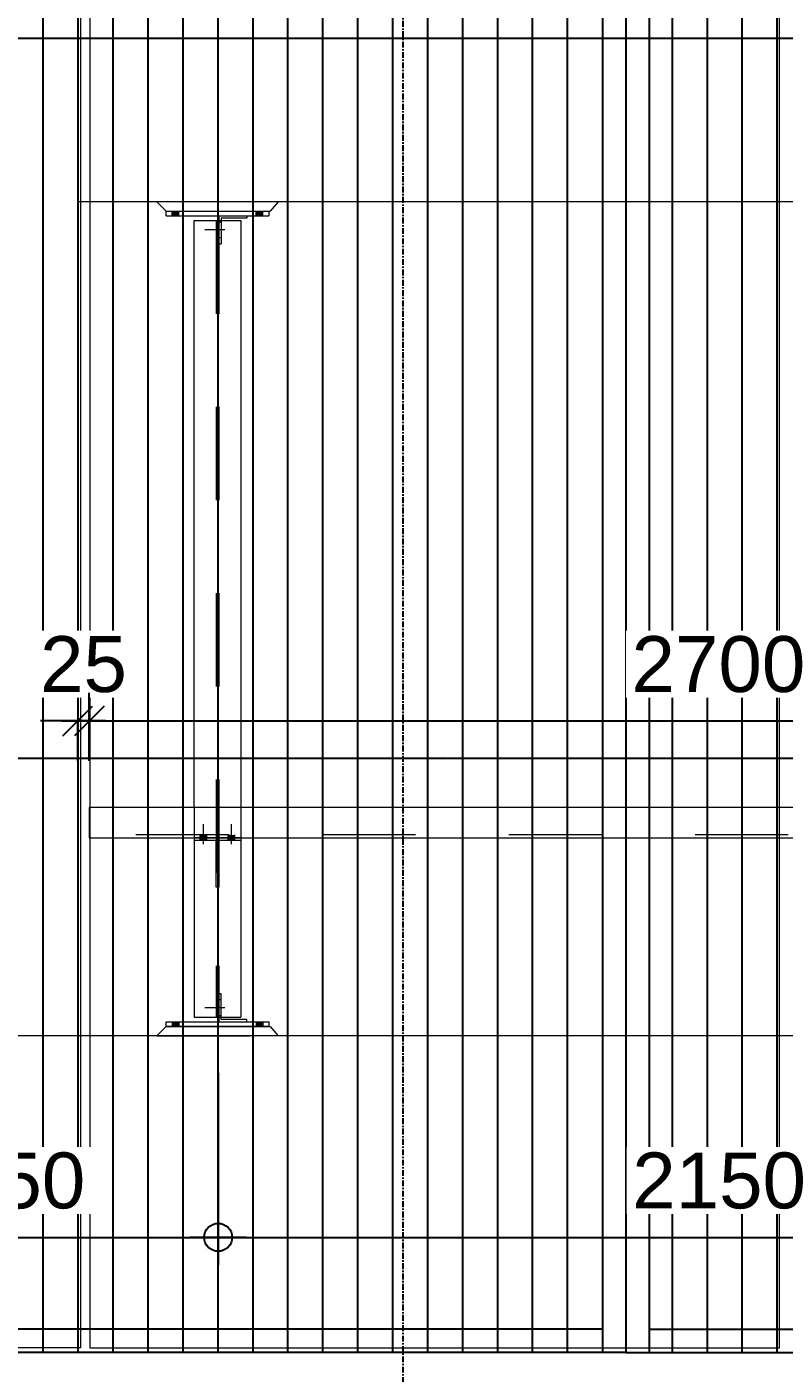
# Model space of a CAD drawing. Header units: millimetres. Extents: x 663313 to 1226001, y 1431724 to 1620898.
# Drawn here: x 1051423 to 1053048, y 1513231 to 1516121 of the extents above; entities that cross this region are included whole.
import ezdxf

# ---------------------------------------------------------------- set-up
doc = ezdxf.new("R2010")
doc.units = ezdxf.units.MM
for name, pattern in [('Grid Line', [22.225, 12.7, -3.175, 3.175, -3.175]), ('HIDDEN', [0.375, 0.25, -0.125]), ('XKITLINE00', [0]), ('XKITLINE02', [4, 2, -2])]:
    doc.linetypes.add(name, pattern=pattern)
doc.layers.add('000 - 0_HIDE_OBJ_FRAMING_DEF_SUB', color=7, linetype='Continuous', plot=False)
for name, color, linetype, lineweight in [('A-FLOR-E', 7, 'Continuous', 9), ('A-GENM', 7, 'Continuous', 9), ('Bolt', 7, 'Continuous', 0), ('Part', 7, 'Continuous', 0)]:
    doc.layers.add(name, color=color, linetype=linetype, lineweight=lineweight)
doc.layers.add('DIM', color=7, linetype='Continuous')
doc.styles.add('Arial', font='arial.ttf')
doc.dimstyles.new('Dim - 40 - Cen', dxfattribs={"dimscale": 0.04, "dimtxt": 3, "dimasz": 1, "dimexe": 0, "dimexo": 2.5, "dimgap": 1.5, "dimtad": 1, "dimdec": 0, "dimlfac": 1000, "dimzin": 1, "dimdsep": 46, "dimtxsty": 'Arial', "dimblk": 'CEN1', "dimcen": 0.09, "dimclrd": 7, "dimclre": 7, "dimclrt": 7, "dimadec": 0, "dimazin": 0, "dimtfac": 1, "dimtdec": 0, "dimtix": 1, "dimtofl": 0, "dimtmove": 2, "dimatfit": 3, "dimfxl": 1, "dimtfill": 1, "dimtfillclr": 256, "dimtolj": 1, "dimtzin": 0, "dimarcsym": 0})
doc.dimstyles.new('Dim - 40 - End', dxfattribs={"dimscale": 0.04, "dimtxt": 3, "dimasz": 1, "dimexe": 0, "dimexo": 2.5, "dimgap": 1.5, "dimtad": 1, "dimdec": 0, "dimlfac": 1000, "dimzin": 1, "dimdsep": 46, "dimtxsty": 'Arial', "dimblk": 'END', "dimcen": 0.09, "dimclrd": 7, "dimclre": 7, "dimclrt": 7, "dimadec": 0, "dimazin": 0, "dimtfac": 1, "dimtdec": 0, "dimtix": 1, "dimtofl": 0, "dimtmove": 2, "dimatfit": 3, "dimfxl": 1, "dimtfill": 1, "dimtfillclr": 256, "dimtolj": 1, "dimtzin": 0, "dimarcsym": 0})

# ---------------------------------------------------------------- blocks, each defined once
blk = doc.blocks.new('3')
at = {"layer": '000 - 0_HIDE_OBJ_FRAMING_DEF_SUB', "color": 7, "linetype": 'XKITLINE00', "lineweight": 0}
for points in [[(663614.0308, 1524739.5781), (663614.0308, 1524735.2081), (663612.5508, 1524735.2081), (663612.5508, 1524739.5781)], [(663614.0508, 1524739.5781), (663614.0508, 1524735.2081), (663615.5308, 1524735.2081), (663615.5308, 1524739.5781)]]:
    blk.add_lwpolyline(points, close=True, dxfattribs=at)
blk = doc.blocks.new('END')
at = {"color": 7}
for p, q in [((0, 1.5), (0, -1.5)), ((-0.795, -0.795), (0.795, 0.795)), ((1.5, 0), (-1.5, 0))]:
    blk.add_line(p, q, dxfattribs=at)
blk = doc.blocks.new('*D5279')
at = {"layer": '000 - 0_HIDE_OBJ_FRAMING_DEF_SUB', "color": 7, "lineweight": -2, "transparency": 16777216}
for p, q in [((1051249.8, 1515977), (1051249.8, 1516096.4)), ((1051249.9, 1516096.4), (1053399.5, 1516096.4)), ((1053399.6, 1515977), (1053399.6, 1516096.4))]:
    blk.add_line(p, q, dxfattribs=at)
at = {"layer": 'Defpoints', "color": 7, "transparency": 16777216}
for p in [(1053399.6, 1516096.4), (1051249.8, 1515976.9), (1053399.6, 1515976.9)]:
    blk.add_point(p, dxfattribs=at)
at = {"layer": '000 - 0_HIDE_OBJ_FRAMING_DEF_SUB', "color": 7, "lineweight": -2, "transparency": 16777216, "xscale": 0.04, "yscale": 0.04, "zscale": 0.04, "rotation": 180}
blk.add_blockref('END', (1051249.8, 1516096.4), dxfattribs=at)
at = {"layer": '000 - 0_HIDE_OBJ_FRAMING_DEF_SUB', "color": 7, "lineweight": -2, "transparency": 16777216, "xscale": 0.04, "yscale": 0.04, "zscale": 0.04}
blk.add_blockref('END', (1053399.6, 1516096.4), dxfattribs=at)
at = {"layer": '000 - 0_HIDE_OBJ_FRAMING_DEF_SUB', "color": 7, "transparency": 16777216, "insert": (1052324.7, 1516096.5), "char_height": 0.12, "attachment_point": 5, "style": 'Arial', "bg_fill": 3, "box_fill_scale": 1.1, "bg_fill_color": 256, "bg_fill_true_color": 13158600, "bg_fill_transparency": 0}
blk.add_mtext('\\A1;2149738', dxfattribs=at)
blk = doc.blocks.new('*D5293')
at = {"layer": '000 - 0_HIDE_OBJ_FRAMING_DEF_SUB', "color": 7, "lineweight": -2, "transparency": 16777216}
for p, q in [((1050974.8, 1514448.1), (1050974.8, 1514550.8)), ((1050974.9, 1514550.8), (1053674.8, 1514550.8)), ((1053674.8, 1514448.1), (1053674.8, 1514550.8))]:
    blk.add_line(p, q, dxfattribs=at)
at = {"layer": 'Defpoints', "color": 7, "transparency": 16777216}
for p in [(1053674.8, 1514550.8), (1050974.8, 1514448), (1053674.8, 1514448)]:
    blk.add_point(p, dxfattribs=at)
at = {"layer": '000 - 0_HIDE_OBJ_FRAMING_DEF_SUB', "color": 7, "lineweight": -2, "transparency": 16777216, "xscale": 0.04, "yscale": 0.04, "zscale": 0.04, "rotation": 180}
blk.add_blockref('END', (1050974.8, 1514550.8), dxfattribs=at)
at = {"layer": '000 - 0_HIDE_OBJ_FRAMING_DEF_SUB', "color": 7, "lineweight": -2, "transparency": 16777216, "xscale": 0.04, "yscale": 0.04, "zscale": 0.04}
blk.add_blockref('END', (1053674.8, 1514550.8), dxfattribs=at)
at = {"layer": '000 - 0_HIDE_OBJ_FRAMING_DEF_SUB', "color": 7, "transparency": 16777216, "insert": (1052324.8, 1514550.9), "char_height": 0.12, "attachment_point": 5, "style": 'Arial', "bg_fill": 3, "box_fill_scale": 1.1, "bg_fill_color": 256, "bg_fill_true_color": 13158600, "bg_fill_transparency": 0}
blk.add_mtext('\\A1;2700000', dxfattribs=at)
blk = doc.blocks.new('*A25233099')
at = {"layer": 'Part', "color": 7, "linetype": 'XKITLINE00', "lineweight": 0}
for p, q in [((350.729499, 90.984542), (350.729499, 90.334542)), ((377.729499, 90.984542), (350.729499, 90.984542)), ((377.729499, 90.334542), (377.729499, 90.984542)), ((350.729499, 90.334542), (377.729499, 90.334542))]:
    blk.add_line(p, q, dxfattribs=at)
at = {"layer": 'Part', "color": 7, "linetype": 'XKITLINE02', "lineweight": 0}
blk.add_line((377.729499, 90.394542), (350.729499, 90.394542), dxfattribs=at)
blk = doc.blocks.new('*A25243100')
at = {"layer": 'Part', "color": 7, "linetype": 'XKITLINE00', "lineweight": 0}
for p, q in [((352.979501, 90.984542), (352.979501, 103.584542)), ((352.979501, 103.584542), (353.979501, 103.584542)), ((353.979501, 103.584542), (353.979501, 90.984542)), ((352.979501, 90.274542), (352.979501, 86.484542)), ((353.979501, 90.274542), (353.979501, 86.484542)), ((352.979501, 86.484542), (353.979501, 86.484542))]:
    blk.add_line(p, q, dxfattribs=at)
at = {"layer": 'Part', "color": 7, "linetype": 'XKITLINE02', "lineweight": 0}
for p, q in [((353.449501, 103.584542), (353.449501, 86.484542)), ((353.509501, 103.584542), (353.509501, 86.484542)), ((352.979501, 90.984542), (352.979501, 90.274542)), ((353.979501, 90.984542), (353.979501, 90.274542))]:
    blk.add_line(p, q, dxfattribs=at)
blk = doc.blocks.new('*A29373265')
at = {"layer": 'Bolt'}
for points in [[(352.65, 86.385), (352.65, 86.285), (352.51, 86.285), (352.51, 86.385)], [(354.45, 86.385), (354.45, 86.285), (354.31, 86.285), (354.31, 86.385)]]:
    blk.add_hatch(color=7, dxfattribs=at).paths.add_polyline_path(points, flags=17)
at = {"layer": 'Bolt', "color": 7, "linetype": 'XKITLINE00', "lineweight": 0}
for p, q in [((352.51, 86.385), (352.51, 86.285)), ((352.58, 86.385), (352.58, 86.285)), ((352.65, 86.385), (352.65, 86.285)), ((354.31, 86.385), (354.31, 86.285)), ((354.38, 86.385), (354.38, 86.285)), ((354.45, 86.385), (354.45, 86.285))]:
    blk.add_line(p, q, dxfattribs=at)
blk = doc.blocks.new('*A29383266')
at = {"layer": 'Bolt', "color": 7, "linetype": 'XKITLINE02', "lineweight": 0}
for p, q in [((353.509501, 86.754542), (353.449501, 86.754542)), ((353.559501, 86.854542), (353.509501, 86.854542)), ((353.638701, 86.684542), (353.209501, 86.684542)), ((353.509501, 86.614542), (353.449501, 86.614542)), ((353.559501, 86.514542), (353.509501, 86.514542))]:
    blk.add_line(p, q, dxfattribs=at)
blk = doc.blocks.new('*A29393267')
at = {"layer": 'Part', "color": 7, "linetype": 'XKITLINE00', "lineweight": 0}
for p, q in [((352.179501, 86.084542), (352.379501, 86.284542)), ((352.379501, 86.284542), (354.609501, 86.284542)), ((354.609501, 86.284542), (354.779501, 86.084542))]:
    blk.add_line(p, q, dxfattribs=at)
at = {"layer": 'Part', "color": 7, "linetype": 'XKITLINE02', "lineweight": 0}
blk.add_line((352.179501, 86.084542), (354.779501, 86.084542), dxfattribs=at)
blk = doc.blocks.new('*A29403268')
at = {"layer": 'Part', "color": 7, "linetype": 'XKITLINE02', "lineweight": 0}
for p, q in [((353.559501, 86.984542), (353.509501, 86.984542)), ((353.509501, 86.984542), (353.509501, 86.484542)), ((353.559501, 86.484542), (353.559501, 86.984542)), ((353.509501, 86.384542), (354.109501, 86.384542))]:
    blk.add_line(p, q, dxfattribs=at)
at = {"layer": 'Part', "color": 7, "linetype": 'XKITLINE00', "lineweight": 0}
for p, q in [((353.509501, 86.484542), (353.509501, 86.384542)), ((353.559501, 86.434542), (353.559501, 86.484542)), ((354.109501, 86.434542), (353.559501, 86.434542)), ((354.109501, 86.384542), (354.109501, 86.434542))]:
    blk.add_line(p, q, dxfattribs=at)
blk = doc.blocks.new('*A29413269')
at = {"layer": 'Part', "color": 7, "linetype": 'XKITLINE00', "lineweight": 0}
for p, q in [((352.379501, 86.384542), (354.579501, 86.384542)), ((352.379501, 86.284542), (352.379501, 86.384542)), ((354.579501, 86.284542), (352.379501, 86.284542)), ((354.579501, 86.384542), (354.579501, 86.284542))]:
    blk.add_line(p, q, dxfattribs=at)
blk = doc.blocks.new('*A29503278')
at = {"layer": 'Part', "color": 7, "linetype": 'XKITLINE00', "lineweight": 0}
for p, q in [((353.449501, 90.274542), (353.509501, 90.274542)), ((353.449501, 89.274542), (353.449501, 90.274542)), ((353.509501, 90.274542), (353.509501, 89.274542)), ((353.449501, 89.974542), (353.509501, 89.974542)), ((353.509501, 89.274542), (353.449501, 89.274542))]:
    blk.add_line(p, q, dxfattribs=at)
blk = doc.blocks.new('*A29513279')
at = {"layer": 'Part', "color": 7, "linetype": 'XKITLINE00', "lineweight": 0}
for p, q in [((352.979501, 90.334542), (352.979501, 90.274542)), ((353.979501, 90.274542), (352.979501, 90.274542)), ((353.979501, 90.334542), (353.979501, 90.274542))]:
    blk.add_line(p, q, dxfattribs=at)
at = {"layer": 'Part', "color": 7, "linetype": 'XKITLINE02', "lineweight": 0}
blk.add_line((353.979501, 90.334542), (352.979501, 90.334542), dxfattribs=at)
blk = doc.blocks.new('*A29523280')
at = {"layer": 'Bolt'}
for points in [[(353.11, 90.335), (353.11, 90.395), (353.25, 90.395), (353.25, 90.335)], [(353.11, 90.275), (353.11, 90.335), (353.25, 90.335), (353.25, 90.275)], [(353.71, 90.335), (353.71, 90.395), (353.85, 90.395), (353.85, 90.335)], [(353.71, 90.275), (353.71, 90.335), (353.85, 90.335), (353.85, 90.275)]]:
    blk.add_hatch(color=7, dxfattribs=at).paths.add_polyline_path(points, flags=17)
at = {"layer": 'Bolt', "color": 7, "linetype": 'XKITLINE00', "lineweight": 0}
for p, q in [((353.18, 90.195), (353.18, 90.625)), ((353.78, 90.195), (353.78, 90.625)), ((353.11, 90.335), (353.11, 90.395)), ((353.11, 90.275), (353.11, 90.335)), ((353.25, 90.335), (353.25, 90.395)), ((353.25, 90.275), (353.25, 90.335)), ((353.71, 90.335), (353.71, 90.395)), ((353.71, 90.275), (353.71, 90.335)), ((353.85, 90.335), (353.85, 90.395)), ((353.85, 90.275), (353.85, 90.335))]:
    blk.add_line(p, q, dxfattribs=at)
blk = doc.blocks.new('*A30853362')
at = {"layer": 'Bolt'}
for points in [[(352.65, 103.785), (352.65, 103.685), (352.51, 103.685), (352.51, 103.785)], [(354.45, 103.785), (354.45, 103.685), (354.31, 103.685), (354.31, 103.785)]]:
    blk.add_hatch(color=7, dxfattribs=at).paths.add_polyline_path(points, flags=17)
at = {"layer": 'Bolt', "color": 7, "linetype": 'XKITLINE00', "lineweight": 0}
for p, q in [((352.51, 103.685), (352.51, 103.785)), ((352.58, 103.685), (352.58, 103.785)), ((352.65, 103.685), (352.65, 103.785)), ((354.31, 103.685), (354.31, 103.785)), ((354.38, 103.685), (354.38, 103.785)), ((354.45, 103.685), (354.45, 103.785))]:
    blk.add_line(p, q, dxfattribs=at)
blk = doc.blocks.new('*A30863363')
at = {"layer": 'Bolt', "color": 7, "linetype": 'XKITLINE02', "lineweight": 0}
for p, q in [((353.559501, 103.554542), (353.509501, 103.554542)), ((353.638701, 103.384542), (353.209501, 103.384542)), ((353.509501, 103.454542), (353.449501, 103.454542)), ((353.509501, 103.314542), (353.449501, 103.314542)), ((353.559501, 103.214542), (353.509501, 103.214542))]:
    blk.add_line(p, q, dxfattribs=at)
blk = doc.blocks.new('*A30873364')
at = {"layer": 'Part', "color": 7, "linetype": 'XKITLINE00', "lineweight": 0}
for p, q in [((353.509501, 103.684542), (353.509501, 103.584542)), ((354.109501, 103.634542), (353.559501, 103.634542)), ((353.559501, 103.634542), (353.559501, 103.584542)), ((354.109501, 103.684542), (354.109501, 103.634542))]:
    blk.add_line(p, q, dxfattribs=at)
at = {"layer": 'Part', "color": 7, "linetype": 'XKITLINE02', "lineweight": 0}
for p, q in [((353.509501, 103.684542), (354.109501, 103.684542)), ((353.509501, 103.584542), (353.509501, 103.084542)), ((353.559501, 103.584542), (353.559501, 103.084542)), ((353.509501, 103.084542), (353.559501, 103.084542))]:
    blk.add_line(p, q, dxfattribs=at)
blk = doc.blocks.new('*A30883365')
at = {"layer": 'Part', "color": 7, "linetype": 'XKITLINE00', "lineweight": 0}
for p, q in [((352.179501, 103.984542), (352.379501, 103.784542)), ((352.379501, 103.784542), (354.609501, 103.784542)), ((354.779501, 103.984542), (354.609501, 103.784542))]:
    blk.add_line(p, q, dxfattribs=at)
at = {"layer": 'Part', "color": 7, "linetype": 'XKITLINE02', "lineweight": 0}
blk.add_line((354.779501, 103.984542), (352.179501, 103.984542), dxfattribs=at)
blk = doc.blocks.new('*A30893366')
at = {"layer": 'Part', "color": 7, "linetype": 'XKITLINE00', "lineweight": 0}
for p, q in [((352.379501, 103.684542), (352.379501, 103.784542)), ((352.379501, 103.784542), (354.579501, 103.784542)), ((354.579501, 103.784542), (354.579501, 103.684542)), ((352.379501, 103.684542), (354.579501, 103.684542))]:
    blk.add_line(p, q, dxfattribs=at)
blk = doc.blocks.new('GM_Louver Grill Vertical Z1 - Z Profile-V256-ENT 4 ELE-2 sheet')
at = {"layer": '000 - 0_HIDE_OBJ_FRAMING_DEF_SUB', "color": 7}
blk.add_line((-142238.2, 105670), (-142238.2, 110050), dxfattribs=at)
blk = doc.blocks.new('5')
at = {"layer": '000 - 0_HIDE_OBJ_FRAMING_DEF_SUB', "color": 7}
for p, q in [((1857226.1, 110050), (1857226.1, 105670)), ((1857326.1, 110050), (1857326.1, 105670)), ((1857226.1, 105720), (1855826.1, 105720)), ((1857326.1, 105720), (1858726.1, 105720))]:
    blk.add_line(p, q, dxfattribs=at)
for points in [[(1855776.1, 110050), (1857276.1, 110050), (1857276.1, 105670), (1855776.1, 105670)], [(1858776.1, 110050), (1857276.1, 110050), (1857276.1, 105670), (1858776.1, 105670)]]:
    blk.add_lwpolyline(points, close=True, dxfattribs=at)
at = {"layer": 'A-GENM', "color": 7}
for p in [(1998264.3, 0), (1998339.3, 0), (1998414.3, 0), (1998489.3, 0), (1998564.3, 0), (1998639.3, 0), (1998714.3, 0), (1998789.3, 0), (1998864.3, 0), (1998939.3, 0), (1999014.3, 0), (1999089.3, 0), (1999164.3, 0), (1999239.3, 0), (1999314.3, 0), (1999389.3, 0), (1999614.3, 0), (1999689.3, 0), (1999764.3, 0), (1999839.3, 0)]:
    blk.add_blockref('GM_Louver Grill Vertical Z1 - Z Profile-V256-ENT 4 ELE-2 sheet', p, dxfattribs=at)
blk = doc.blocks.new('CEN1')
at = {"color": 7}
for p, q in [((0, 1.5), (0, -1.5)), ((1.5, 0), (-1.5, 0))]:
    blk.add_line(p, q, dxfattribs=at)
blk.add_circle((0, 0), 0.75, dxfattribs=at)
blk = doc.blocks.new('*D5125')
at = {"layer": '000 - 0_HIDE_OBJ_FRAMING_DEF_SUB', "color": 7, "lineweight": -2, "transparency": 16777216}
for p, q in [((19.0358, -0.08), (19.0358, -0.4329)), ((19.8858, -0.08), (19.8858, -0.4329)), ((19.0758, -0.4329), (19.8458, -0.4329))]:
    blk.add_line(p, q, dxfattribs=at)
at = {"layer": 'Defpoints', "color": 7, "transparency": 16777216}
for p in [(19.0358, 0.02), (19.8858, 0.02), (19.8858, -0.4329)]:
    blk.add_point(p, dxfattribs=at)
at = {"layer": '000 - 0_HIDE_OBJ_FRAMING_DEF_SUB', "color": 7, "lineweight": -2, "transparency": 16777216, "xscale": 0.04, "yscale": 0.04, "zscale": 0.04, "rotation": 180}
blk.add_blockref('CEN1', (19.0358, -0.4329), dxfattribs=at)
at = {"layer": '000 - 0_HIDE_OBJ_FRAMING_DEF_SUB', "color": 7, "lineweight": -2, "transparency": 16777216, "xscale": 0.04, "yscale": 0.04, "zscale": 0.04}
blk.add_blockref('CEN1', (19.8858, -0.4329), dxfattribs=at)
at = {"layer": '000 - 0_HIDE_OBJ_FRAMING_DEF_SUB', "color": 7, "transparency": 16777216, "insert": (19.4608, -0.3116), "char_height": 0.12, "attachment_point": 5, "style": 'Arial', "bg_fill": 3, "box_fill_scale": 1.1, "bg_fill_color": 256, "bg_fill_true_color": 13158600, "bg_fill_transparency": 0}
blk.add_mtext('\\A1;850', dxfattribs=at)
blk = doc.blocks.new('*D5126')
at = {"layer": '000 - 0_HIDE_OBJ_FRAMING_DEF_SUB', "color": 7, "lineweight": -2, "transparency": 16777216}
for p, q in [((19.8858, -0.08), (19.8858, -0.4329)), ((22.0358, -0.08), (22.0358, -0.4329)), ((19.9258, -0.4329), (21.9958, -0.4329))]:
    blk.add_line(p, q, dxfattribs=at)
at = {"layer": 'Defpoints', "color": 7, "transparency": 16777216}
for p in [(19.8858, 0.02), (22.0358, 0.02), (22.0358, -0.4329)]:
    blk.add_point(p, dxfattribs=at)
at = {"layer": '000 - 0_HIDE_OBJ_FRAMING_DEF_SUB', "color": 7, "lineweight": -2, "transparency": 16777216, "xscale": 0.04, "yscale": 0.04, "zscale": 0.04, "rotation": 180}
blk.add_blockref('CEN1', (19.8858, -0.4329), dxfattribs=at)
at = {"layer": '000 - 0_HIDE_OBJ_FRAMING_DEF_SUB', "color": 7, "lineweight": -2, "transparency": 16777216, "xscale": 0.04, "yscale": 0.04, "zscale": 0.04}
blk.add_blockref('CEN1', (22.0358, -0.4329), dxfattribs=at)
at = {"layer": '000 - 0_HIDE_OBJ_FRAMING_DEF_SUB', "color": 7, "transparency": 16777216, "insert": (20.9608, -0.3116), "char_height": 0.12, "attachment_point": 5, "style": 'Arial', "bg_fill": 3, "box_fill_scale": 1.1, "bg_fill_color": 256, "bg_fill_true_color": 13158600, "bg_fill_transparency": 0}
blk.add_mtext('\\A1;2150', dxfattribs=at)
blk = doc.blocks.new('*D5157')
at = {"layer": '000 - 0_HIDE_OBJ_FRAMING_DEF_SUB', "color": 7, "lineweight": -2, "transparency": 16777216}
for p, q in [((19.5443, 0.6758), (19.5043, 0.6758)), ((19.5843, 0.59), (19.5843, 0.6758)), ((19.6093, 0.59), (19.6093, 0.6758)), ((19.6493, 0.6758), (19.6893, 0.6758))]:
    blk.add_line(p, q, dxfattribs=at)
at = {"layer": 'Defpoints', "color": 7, "transparency": 16777216}
for p in [(19.5843, 0.6758), (19.5843, 0.49), (19.6093, 0.49)]:
    blk.add_point(p, dxfattribs=at)
at = {"layer": '000 - 0_HIDE_OBJ_FRAMING_DEF_SUB', "color": 7, "lineweight": -2, "transparency": 16777216, "xscale": 0.04, "yscale": 0.04, "zscale": 0.04}
blk.add_blockref('END', (19.5843, 0.6758), dxfattribs=at)
at = {"layer": '000 - 0_HIDE_OBJ_FRAMING_DEF_SUB', "color": 7, "lineweight": -2, "transparency": 16777216, "xscale": 0.04, "yscale": 0.04, "zscale": 0.04, "rotation": 180}
blk.add_blockref('END', (19.6093, 0.6758), dxfattribs=at)
at = {"layer": '000 - 0_HIDE_OBJ_FRAMING_DEF_SUB', "color": 7, "transparency": 16777216, "insert": (19.5968, 0.797), "char_height": 0.12, "attachment_point": 5, "style": 'Arial', "bg_fill": 3, "box_fill_scale": 1.1, "bg_fill_color": 256, "bg_fill_true_color": 13158600, "bg_fill_transparency": 0}
blk.add_mtext('\\A1;25', dxfattribs=at)
blk = doc.blocks.new('*D5158')
at = {"layer": '000 - 0_HIDE_OBJ_FRAMING_DEF_SUB', "color": 7, "lineweight": -2, "transparency": 16777216}
for p, q in [((19.6093, 0.59), (19.6093, 0.6758)), ((19.6493, 0.6758), (22.2693, 0.6758)), ((22.3093, 0.59), (22.3093, 0.6758))]:
    blk.add_line(p, q, dxfattribs=at)
at = {"layer": 'Defpoints', "color": 7, "transparency": 16777216}
for p in [(22.3093, 0.6758), (19.6093, 0.49), (22.3093, 0.49)]:
    blk.add_point(p, dxfattribs=at)
at = {"layer": '000 - 0_HIDE_OBJ_FRAMING_DEF_SUB', "color": 7, "lineweight": -2, "transparency": 16777216, "xscale": 0.04, "yscale": 0.04, "zscale": 0.04, "rotation": 180}
blk.add_blockref('END', (19.6093, 0.6758), dxfattribs=at)
at = {"layer": '000 - 0_HIDE_OBJ_FRAMING_DEF_SUB', "color": 7, "lineweight": -2, "transparency": 16777216, "xscale": 0.04, "yscale": 0.04, "zscale": 0.04}
blk.add_blockref('END', (22.3093, 0.6758), dxfattribs=at)
at = {"layer": '000 - 0_HIDE_OBJ_FRAMING_DEF_SUB', "color": 7, "transparency": 16777216, "insert": (20.9593, 0.797), "char_height": 0.12, "attachment_point": 5, "style": 'Arial', "bg_fill": 3, "box_fill_scale": 1.1, "bg_fill_color": 256, "bg_fill_true_color": 13158600, "bg_fill_transparency": 0}
blk.add_mtext('\\A1;2700', dxfattribs=at)
blk = doc.blocks.new('A$Cc1931124')
at = {"layer": 'A-FLOR-E', "color": 7, "linetype": 'HIDDEN', "ltscale": 20}
for points in [[(19.5843, 0), (19.5843, 3.5), (19.3343, 3.5), (19.3343, 0)], [(22.3343, 1.79), (19.5843, 1.79)], [(16.4593, -0.95), (29.6603, -0.95), (29.6603, 0), (12.6343, 0)]]:
    blk.add_lwpolyline(points, dxfattribs=at)
at = {"color": 7, "lineweight": 0, "xscale": 0.1, "yscale": 0.1, "zscale": 0.1}
for name in ['*A30883365', '*A30893366', '*A30853362', '*A25243100', '*A30863363', '*A30873364', '*A25233099', '*A29523280', '*A29513279', '*A29503278', '*A29403268', '*A29383266', '*A29413269', '*A29373265', '*A29393267']:
    blk.add_blockref(name, (-15.4637, -8.6085), dxfattribs=at)
at = {"layer": '000 - 0_HIDE_OBJ_FRAMING_DEF_SUB', "color": 7, "xscale": 0.001, "yscale": 0.001, "zscale": 0.001}
blk.add_blockref('5', (-1836.5155, -106.35), dxfattribs=at)
at = {"layer": '000 - 0_HIDE_OBJ_FRAMING_DEF_SUB', "color": 7}
for base, p1, p2, dimstyle, picture, middle in [((19.5843, 0.6758), (19.6093, 0.49), (19.5843, 0.49), 'Dim - 40 - End', '*D5157', (19.5968, 0.797)), ((19.8858, -0.4329), (19.0358, 0.02), (19.8858, 0.02), 'Dim - 40 - Cen', '*D5125', (19.4608, -0.3116))]:
    dim = blk.add_linear_dim(base=base, p1=p1, p2=p2, dimstyle=dimstyle, override={"dimclrd": 7, "dimclre": 7, "dimclrt": 7}, dxfattribs=at)
    dim.commit()
    dim.dimension.update_dxf_attribs({"geometry": picture, "text_midpoint": middle})
for base, p1, p2, dimstyle, picture, middle in [((22.3093, 0.6758), (19.6093, 0.49), (22.3093, 0.49), 'Dim - 40 - End', '*D5158', (20.9593, 0.797)), ((22.0358, -0.4329), (19.8858, 0.02), (22.0358, 0.02), 'Dim - 40 - Cen', '*D5126', (20.9608, -0.3116))]:
    dim = blk.add_linear_dim(base=base, p1=p1, p2=p2, dimstyle=dimstyle, override={"dimclrd": 7, "dimclre": 7, "dimclrt": 7}, dxfattribs=at)
    dim.commit()
    dim.dimension.update_dxf_attribs({"geometry": picture, "text_midpoint": middle})

msp = doc.modelspace()

# ---------------------------------------------------------------- linework, layer by layer
at = {"layer": '000 - 0_HIDE_OBJ_FRAMING_DEF_SUB', "color": 7, "linetype": 'Grid Line'}
msp.add_line((1052229.8414, 1523801.2017), (1052229.8414, 1512183.0874), dxfattribs=at)

# ---------------------------------------------------------------- block references
at = {"layer": 'DIM', "color": 7, "xscale": 1000, "yscale": 1000, "zscale": 1000}
msp.add_blockref('3', (-662562493.0659, -1523221923.05), dxfattribs=at)

# ---------------------------------------------------------------- next in the draw order: dimensions: what is measured, and where the dimension line sits
at = {"layer": '000 - 0_HIDE_OBJ_FRAMING_DEF_SUB', "color": 7}
for base, p1, p2, picture, middle in [((1053399.5831, 1516096.3986), (1051249.8449, 1515976.8561), (1053399.5831, 1515976.8561), '*D5279', (1052324.714, 1516096.5199)), ((1053674.8451, 1514550.81), (1050974.8451, 1514448.0011), (1053674.8451, 1514448.0011), '*D5293', (1052324.8451, 1514550.9313))]:
    dim = msp.add_linear_dim(base=base, p1=p1, p2=p2, dimstyle='Dim - 40 - End', override={"dimclrd": 7, "dimclre": 7, "dimclrt": 7}, dxfattribs=at)
    dim.commit()
    dim.dimension.update_dxf_attribs({"geometry": picture, "text_midpoint": middle})

# ---------------------------------------------------------------- next in the draw order: block references
at = {"color": 7, "xscale": 1000, "yscale": 1000, "zscale": 1000}
msp.add_blockref('A$Cc1931124', (1031947.568, 1513955.0011), dxfattribs=at)

doc.saveas('drawing.dxf')
